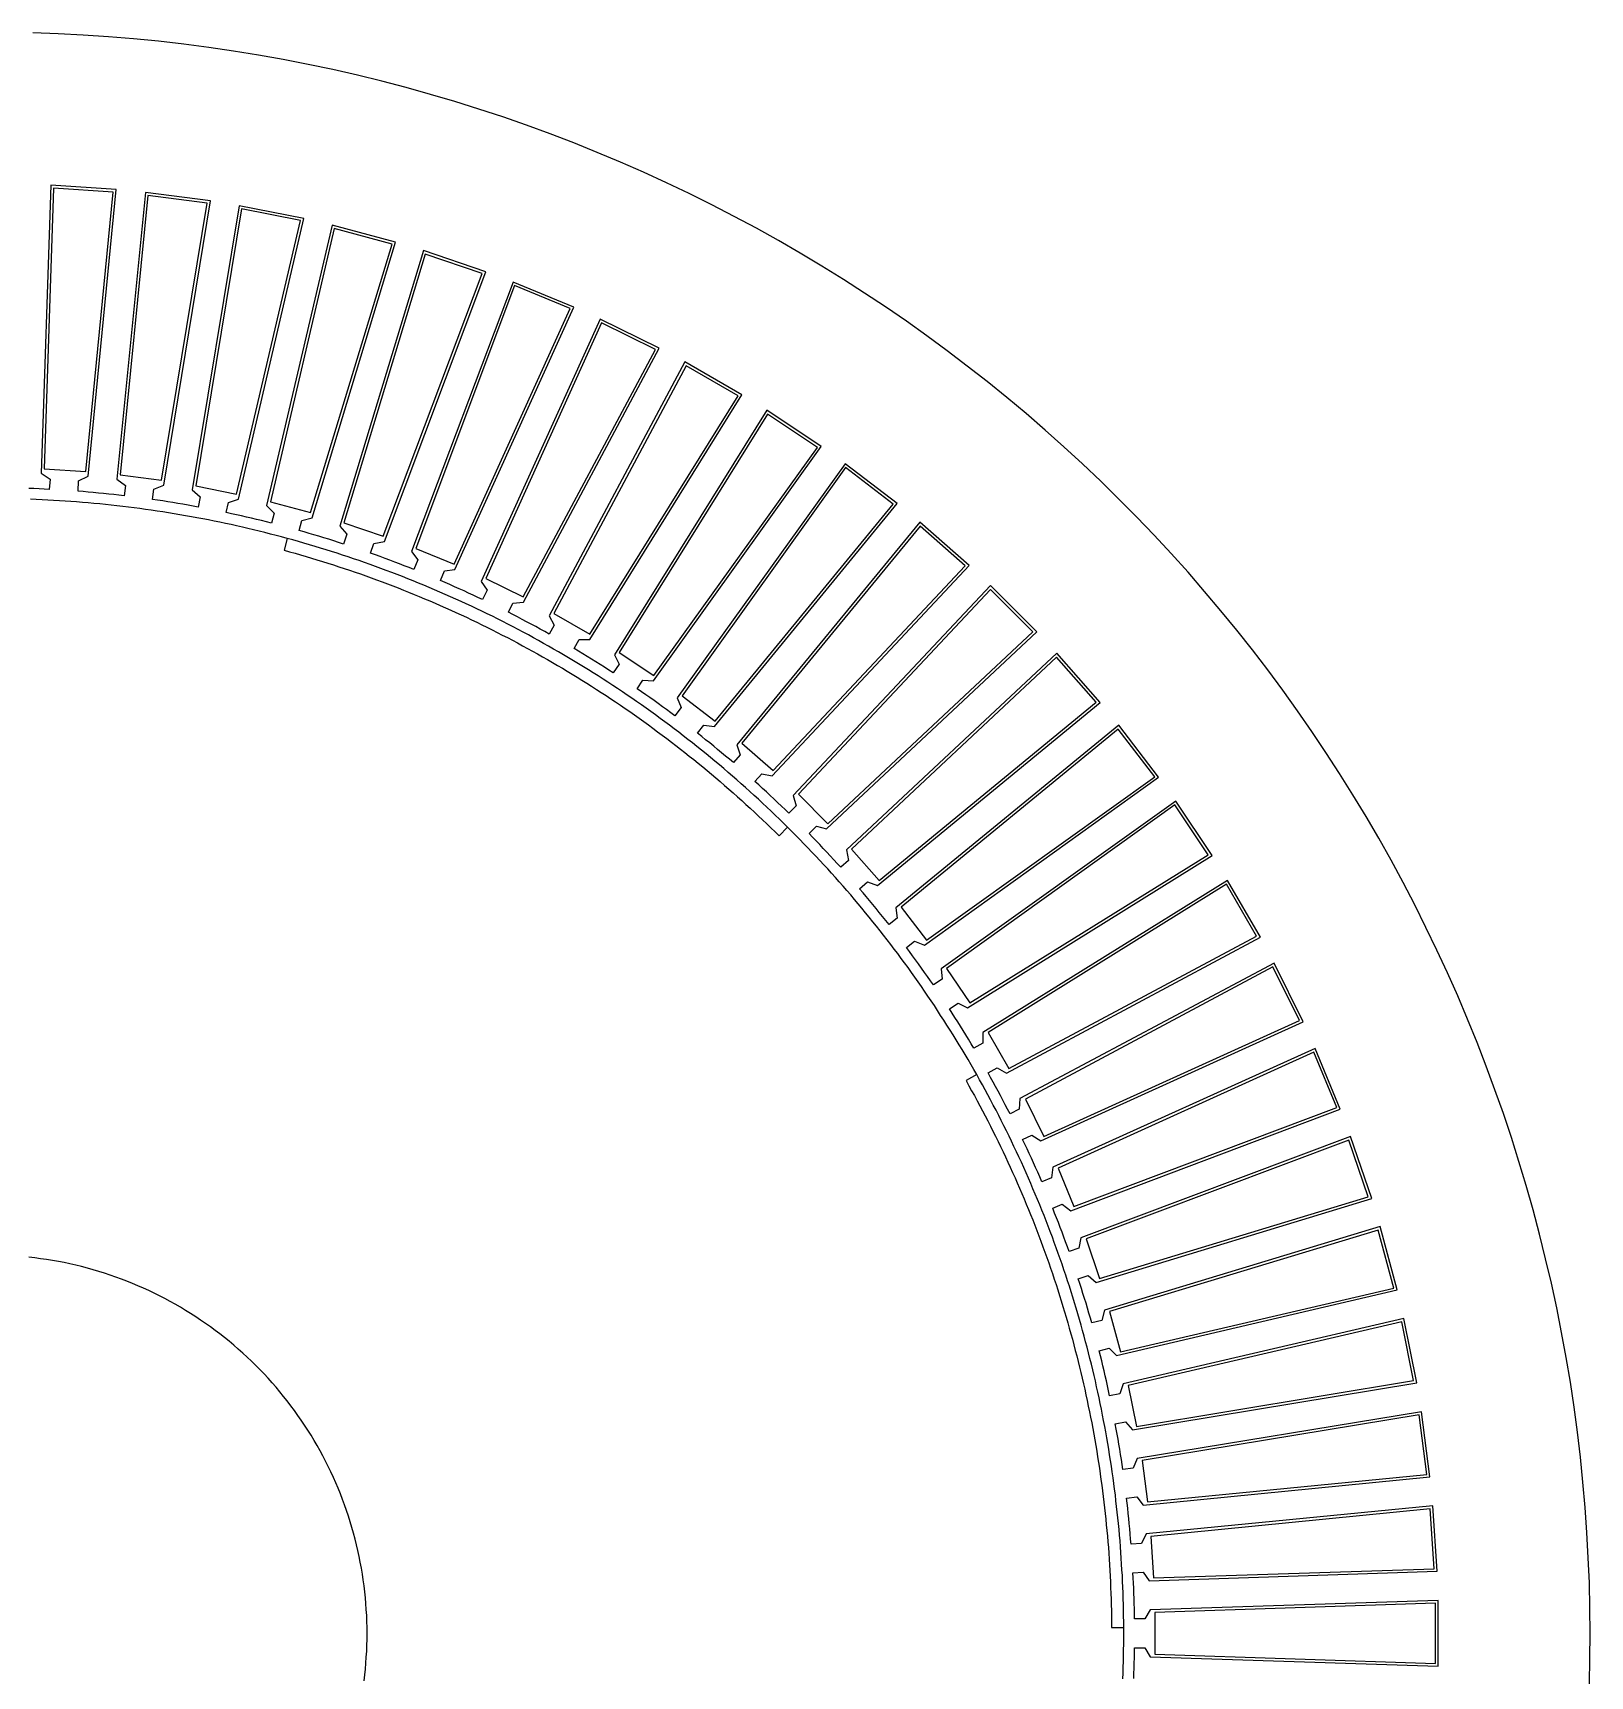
# Model space of a CAD drawing. Header units: metres. Extents: x -174 to 174, y -174 to 174.
# Drawn here: x 4.8 to 173.6, y -4.6 to 173.6 of the extents above; entities that cross this region are included whole.
import ezdxf

# ---------------------------------------------------------------- set-up
doc = ezdxf.new("R2010")
doc.units = ezdxf.units.M

msp = doc.modelspace()

# ---------------------------------------------------------------- linework, layer by layer
at = {"color": 255}
for points in [[(173.63, 0, 0), (173.6, 2.73, 0), (173.54, 5.47, 0), (173.43, 8.2, 0), (173.28, 10.93, 0), (173.09, 13.66, 0), (172.85, 16.38, 0), (172.57, 19.1, 0), (172.25, 21.82, 0), (171.88, 24.52, 0), (171.48, 27.23, 0), (171.03, 29.93, 0), (170.53, 32.61, 0), (170, 35.3, 0), (169.42, 37.97, 0), (168.8, 40.63, 0), (168.14, 43.28, 0), (167.44, 45.93, 0), (166.7, 48.56, 0), (165.91, 51.18, 0), (165.09, 53.78, 0), (164.22, 56.38, 0), (163.31, 58.95, 0), (162.36, 61.52, 0), (161.37, 64.07, 0), (160.34, 66.6, 0), (159.27, 69.12, 0), (158.17, 71.62, 0), (157.02, 74.1, 0), (155.83, 76.56, 0), (154.61, 79.01, 0), (153.34, 81.43, 0), (152.04, 83.84, 0), (150.7, 86.22, 0), (149.33, 88.58, 0), (147.91, 90.92, 0), (146.46, 93.24, 0), (144.98, 95.54, 0), (143.46, 97.81, 0), (141.9, 100.05, 0), (140.3, 102.28, 0), (138.68, 104.47, 0), (137.01, 106.64, 0), (135.32, 108.79, 0), (133.59, 110.9, 0), (131.83, 112.99, 0), (130.03, 115.06, 0), (128.2, 117.09, 0), (126.34, 119.09, 0), (124.45, 121.07, 0), (122.53, 123.01, 0), (120.58, 124.93, 0), (118.6, 126.81, 0), (116.58, 128.66, 0), (114.54, 130.48, 0), (112.47, 132.27, 0), (110.38, 134.02, 0), (108.25, 135.75, 0), (106.1, 137.43, 0), (103.93, 139.09, 0), (101.72, 140.71, 0), (99.49, 142.29, 0), (97.24, 143.84, 0), (94.96, 145.35, 0), (92.66, 146.83, 0), (90.34, 148.27, 0), (87.99, 149.68, 0), (85.63, 151.04, 0), (83.24, 152.37, 0), (80.83, 153.66, 0), (78.4, 154.92, 0), (75.95, 156.13, 0), (73.48, 157.31, 0), (70.99, 158.45, 0), (68.49, 159.55, 0), (65.97, 160.6, 0), (63.43, 161.62, 0), (60.88, 162.6, 0), (58.31, 163.54, 0), (55.73, 164.44, 0), (53.13, 165.3, 0), (50.52, 166.11, 0), (47.9, 166.89, 0), (45.27, 167.62, 0), (42.62, 168.31, 0), (39.97, 168.96, 0), (37.3, 169.57, 0), (34.63, 170.14, 0), (31.94, 170.66, 0), (29.25, 171.14, 0), (26.55, 171.58, 0), (23.85, 171.98, 0), (21.14, 172.33, 0), (18.42, 172.65, 0), (15.7, 172.91, 0), (12.98, 173.14, 0), (10.25, 173.32, 0), (7.52, 173.46, 0), (4.78, 173.56, 0)], [(124.14, -4.9, 0), (124.16, -4.34, 0), (124.18, -3.79, 0), (124.19, -3.23, 0), (124.21, -2.67, 0), (124.22, -2.11, 0), (124.23, -1.56, 0), (125.35, -1.56, 0), (125.92, -2.56, 0), (157.15, -3.56, 0), (157.15, 3.56, 0), (125.92, 2.56, 0), (125.35, 1.56, 0), (124.23, 1.56, 0), (124.22, 2.11, 0), (124.21, 2.67, 0), (124.19, 3.23, 0), (124.18, 3.79, 0), (124.16, 4.34, 0), (124.14, 4.9, 0), (124.12, 5.46, 0), (124.09, 6.01, 0), (124.06, 6.57, 0), (125.18, 6.65, 0), (125.82, 5.68, 0), (157.04, 6.73, 0), (156.58, 13.83, 0), (125.49, 10.79, 0), (124.97, 9.75, 0), (123.86, 9.68, 0), (123.81, 10.23, 0), (123.77, 10.79, 0), (123.72, 11.34, 0), (123.66, 11.9, 0), (123.61, 12.45, 0), (123.55, 13.01, 0), (123.49, 13.56, 0), (123.43, 14.12, 0), (123.37, 14.67, 0), (124.48, 14.82, 0), (125.18, 13.9, 0), (156.26, 16.99, 0), (155.34, 24.04, 0), (124.51, 18.97, 0), (124.07, 17.9, 0), (122.96, 17.76, 0), (122.88, 18.31, 0), (122.8, 18.86, 0), (122.71, 19.41, 0), (122.62, 19.96, 0), (122.53, 20.51, 0), (122.44, 21.06, 0), (122.34, 21.61, 0), (122.24, 22.16, 0), (122.14, 22.71, 0), (123.24, 22.93, 0), (124, 22.06, 0), (154.82, 27.17, 0), (153.43, 34.15, 0), (123, 27.07, 0), (122.63, 25.98, 0), (121.53, 25.76, 0), (121.42, 26.31, 0), (121.3, 26.85, 0), (121.18, 27.4, 0), (121.05, 27.94, 0), (120.93, 28.48, 0), (120.8, 29.02, 0), (120.67, 29.57, 0), (120.53, 30.11, 0), (120.4, 30.65, 0), (121.48, 30.94, 0), (122.29, 30.12, 0), (152.71, 37.24, 0), (150.87, 44.11, 0), (120.97, 35.06, 0), (120.67, 33.94, 0), (119.59, 33.66, 0), (119.44, 34.19, 0), (119.28, 34.73, 0), (119.13, 35.26, 0), (118.97, 35.8, 0), (118.8, 36.33, 0), (118.64, 36.86, 0), (118.47, 37.4, 0), (118.3, 37.93, 0), (118.13, 38.46, 0), (119.19, 38.82, 0), (120.06, 38.06, 0), (149.95, 47.15, 0), (147.66, 53.88, 0), (118.42, 42.9, 0), (118.19, 41.76, 0), (117.13, 41.4, 0), (116.95, 41.93, 0), (116.76, 42.45, 0), (116.56, 42.98, 0), (116.37, 43.5, 0), (116.17, 44.02, 0), (115.98, 44.54, 0), (115.77, 45.06, 0), (115.57, 45.58, 0), (115.36, 46.1, 0), (116.4, 46.53, 0), (117.32, 45.83, 0), (146.54, 56.85, 0), (143.82, 63.42, 0), (115.36, 50.55, 0), (115.21, 49.41, 0), (114.17, 48.98, 0), (113.95, 49.49, 0), (113.73, 50, 0), (113.5, 50.51, 0), (113.28, 51.02, 0), (113.05, 51.53, 0), (112.81, 52.03, 0), (112.58, 52.54, 0), (112.34, 53.04, 0), (112.1, 53.55, 0), (113.11, 54.04, 0), (114.07, 53.4, 0), (142.51, 66.31, 0), (139.37, 72.69, 0), (111.81, 57.99, 0), (111.73, 56.83, 0), (110.73, 56.34, 0), (110.47, 56.84, 0), (110.22, 57.33, 0), (109.96, 57.83, 0), (109.7, 58.32, 0), (109.43, 58.81, 0), (109.17, 59.3, 0), (108.9, 59.79, 0), (108.63, 60.28, 0), (108.36, 60.77, 0), (109.33, 61.32, 0), (110.33, 60.75, 0), (137.87, 75.49, 0), (134.31, 81.65, 0), (107.77, 65.17, 0), (107.77, 64.02, 0), (106.8, 63.46, 0), (106.52, 63.94, 0), (106.23, 64.42, 0), (105.94, 64.89, 0), (105.65, 65.37, 0), (105.35, 65.84, 0), (105.06, 66.31, 0), (104.76, 66.78, 0), (104.46, 67.25, 0), (104.15, 67.72, 0), (105.09, 68.34, 0), (106.12, 67.83, 0), (132.64, 84.35, 0), (128.69, 90.26, 0), (103.28, 72.08, 0), (103.36, 70.93, 0), (102.43, 70.31, 0), (102.11, 70.77, 0), (101.79, 71.23, 0), (101.47, 71.68, 0), (101.15, 72.14, 0), (100.82, 72.59, 0), (100.49, 73.04, 0), (100.17, 73.49, 0), (99.83, 73.94, 0), (99.5, 74.39, 0), (100.39, 75.07, 0), (101.46, 74.63, 0), (126.84, 92.84, 0), (122.51, 98.49, 0), (98.34, 78.68, 0), (98.5, 77.54, 0), (97.61, 76.86, 0), (97.26, 77.3, 0), (96.91, 77.73, 0), (96.56, 78.17, 0), (96.21, 78.6, 0), (95.86, 79.03, 0), (95.5, 79.46, 0), (95.14, 79.89, 0), (94.79, 80.31, 0), (94.42, 80.74, 0), (95.27, 81.48, 0), (96.36, 81.1, 0), (120.49, 100.94, 0), (115.8, 106.29, 0), (92.99, 84.95, 0), (93.21, 83.82, 0), (92.37, 83.08, 0), (92, 83.49, 0), (91.62, 83.9, 0), (91.24, 84.31, 0), (90.87, 84.72, 0), (90.48, 85.13, 0), (90.1, 85.53, 0), (89.72, 85.94, 0), (89.33, 86.34, 0), (88.94, 86.74, 0), (89.73, 87.53, 0), (90.85, 87.23, 0), (113.63, 108.6, 0), (108.6, 113.63, 0), (87.23, 90.85, 0), (87.53, 89.73, 0), (86.74, 88.94, 0), (86.34, 89.33, 0), (85.94, 89.72, 0), (85.53, 90.1, 0), (85.13, 90.48, 0), (84.72, 90.87, 0), (84.31, 91.24, 0), (83.9, 91.62, 0), (83.49, 92, 0), (83.08, 92.37, 0), (83.82, 93.21, 0), (84.95, 92.99, 0), (106.29, 115.8, 0), (100.94, 120.49, 0), (81.1, 96.36, 0), (81.48, 95.27, 0), (80.74, 94.42, 0), (80.31, 94.79, 0), (79.89, 95.14, 0), (79.46, 95.5, 0), (79.03, 95.86, 0), (78.6, 96.21, 0), (78.17, 96.56, 0), (77.73, 96.91, 0), (77.3, 97.26, 0), (76.86, 97.61, 0), (77.54, 98.5, 0), (78.68, 98.34, 0), (98.49, 122.51, 0), (92.84, 126.84, 0), (74.63, 101.46, 0), (75.07, 100.39, 0), (74.39, 99.5, 0), (73.94, 99.83, 0), (73.49, 100.17, 0), (73.04, 100.49, 0), (72.59, 100.82, 0), (72.14, 101.15, 0), (71.68, 101.47, 0), (71.23, 101.79, 0), (70.77, 102.11, 0), (70.31, 102.43, 0), (70.93, 103.36, 0), (72.08, 103.28, 0), (90.26, 128.69, 0), (84.35, 132.64, 0), (67.83, 106.12, 0), (68.34, 105.09, 0), (67.72, 104.15, 0), (67.25, 104.46, 0), (66.78, 104.76, 0), (66.31, 105.06, 0), (65.84, 105.35, 0), (65.37, 105.65, 0), (64.89, 105.94, 0), (64.42, 106.23, 0), (63.94, 106.52, 0), (63.46, 106.8, 0), (64.02, 107.77, 0), (65.17, 107.77, 0), (81.65, 134.31, 0), (75.49, 137.87, 0), (60.75, 110.33, 0), (61.32, 109.33, 0), (60.77, 108.36, 0), (60.28, 108.63, 0), (59.79, 108.9, 0), (59.3, 109.17, 0), (58.81, 109.43, 0), (58.32, 109.7, 0), (57.83, 109.96, 0), (57.33, 110.22, 0), (56.84, 110.47, 0), (56.34, 110.73, 0), (56.83, 111.73, 0), (57.99, 111.81, 0), (72.69, 139.37, 0), (66.31, 142.51, 0), (53.4, 114.07, 0), (54.04, 113.11, 0), (53.55, 112.1, 0), (53.04, 112.34, 0), (52.54, 112.58, 0), (52.03, 112.81, 0), (51.53, 113.05, 0), (51.02, 113.28, 0), (50.51, 113.5, 0), (50, 113.73, 0), (49.49, 113.95, 0), (48.98, 114.17, 0), (49.41, 115.21, 0), (50.55, 115.36, 0), (63.42, 143.82, 0), (56.85, 146.54, 0), (45.83, 117.32, 0), (46.53, 116.4, 0), (46.1, 115.36, 0), (45.58, 115.57, 0), (45.06, 115.77, 0), (44.54, 115.98, 0), (44.02, 116.17, 0), (43.5, 116.37, 0), (42.98, 116.56, 0), (42.45, 116.76, 0), (41.93, 116.95, 0), (41.4, 117.13, 0), (41.76, 118.19, 0), (42.9, 118.42, 0), (53.88, 147.66, 0), (47.15, 149.95, 0), (38.06, 120.06, 0), (38.82, 119.19, 0), (38.46, 118.13, 0), (37.93, 118.3, 0), (37.4, 118.47, 0), (36.86, 118.64, 0), (36.33, 118.8, 0), (35.8, 118.97, 0), (35.26, 119.13, 0), (34.73, 119.28, 0), (34.19, 119.44, 0), (33.66, 119.59, 0), (33.94, 120.67, 0), (35.06, 120.97, 0), (44.11, 150.87, 0), (37.24, 152.71, 0), (30.12, 122.29, 0), (30.94, 121.48, 0), (30.65, 120.4, 0), (30.11, 120.53, 0), (29.57, 120.67, 0), (29.02, 120.8, 0), (28.48, 120.93, 0), (27.94, 121.05, 0), (27.4, 121.18, 0), (26.85, 121.3, 0), (26.31, 121.42, 0), (25.76, 121.53, 0), (25.98, 122.63, 0), (27.07, 123, 0), (34.15, 153.43, 0), (27.17, 154.82, 0), (22.06, 124, 0), (22.93, 123.24, 0), (22.71, 122.14, 0), (22.16, 122.24, 0), (21.61, 122.34, 0), (21.06, 122.44, 0), (20.51, 122.53, 0), (19.96, 122.62, 0), (19.41, 122.71, 0), (18.86, 122.8, 0), (18.31, 122.88, 0), (17.76, 122.96, 0), (17.9, 124.07, 0), (18.97, 124.51, 0), (24.04, 155.34, 0), (16.99, 156.26, 0), (13.9, 125.18, 0), (14.82, 124.48, 0), (14.67, 123.37, 0), (14.12, 123.43, 0), (13.56, 123.49, 0), (13.01, 123.55, 0), (12.45, 123.61, 0), (11.9, 123.66, 0), (11.34, 123.72, 0), (10.79, 123.77, 0), (10.23, 123.81, 0), (9.68, 123.86, 0), (9.75, 124.97, 0), (10.79, 125.49, 0), (13.83, 156.58, 0), (6.73, 157.04, 0), (5.68, 125.82, 0), (6.65, 125.18, 0), (6.57, 124.06, 0), (6.01, 124.09, 0), (5.46, 124.12, 0), (4.9, 124.14, 0), (4.34, 124.16, 0)], [(10.52, 126, 0), (13.51, 156.3, 0), (7.01, 156.72, 0), (6.02, 126.3, 0), (10.52, 126, 0)], [(18.74, 125.05, 0), (23.7, 155.08, 0), (17.24, 155.93, 0), (14.26, 125.64, 0), (18.74, 125.05, 0)], [(26.88, 123.55, 0), (33.79, 153.2, 0), (27.41, 154.47, 0), (22.45, 124.43, 0), (26.88, 123.55, 0)], [(34.9, 121.53, 0), (43.74, 150.66, 0), (37.45, 152.34, 0), (30.54, 122.7, 0), (34.9, 121.53, 0)], [(42.77, 118.99, 0), (53.5, 147.47, 0), (47.33, 149.57, 0), (38.5, 120.44, 0), (42.77, 118.99, 0)], [(50.46, 115.94, 0), (63.03, 143.66, 0), (57.01, 146.15, 0), (46.3, 117.66, 0), (50.46, 115.94, 0)], [(57.94, 112.39, 0), (72.29, 139.23, 0), (66.45, 142.11, 0), (53.89, 114.38, 0), (57.94, 112.39, 0)], [(65.17, 108.36, 0), (81.24, 134.2, 0), (75.6, 137.46, 0), (61.26, 110.61, 0), (65.17, 108.36, 0)], [(72.11, 103.86, 0), (89.85, 128.6, 0), (84.43, 132.22, 0), (68.36, 106.37, 0), (72.11, 103.86, 0)], [(78.75, 98.92, 0), (98.06, 122.45, 0), (92.9, 126.42, 0), (75.17, 101.67, 0), (78.75, 98.92, 0)], [(123.06, 0, 0), (123.06, 0.63, 0), (123.06, 1.25, 0), (123.05, 1.88, 0), (123.04, 2.51, 0), (123.03, 3.14, 0), (123.01, 3.76, 0), (122.99, 4.39, 0), (122.96, 5.02, 0), (122.94, 5.64, 0), (122.91, 6.27, 0), (122.87, 6.9, 0), (122.83, 7.52, 0), (122.79, 8.15, 0), (122.75, 8.77, 0), (122.71, 9.4, 0), (122.66, 10.02, 0), (122.6, 10.65, 0), (122.55, 11.27, 0), (122.49, 11.9, 0), (122.43, 12.52, 0), (122.36, 13.15, 0), (122.29, 13.77, 0), (122.22, 14.39, 0), (122.15, 15.02, 0), (122.07, 15.64, 0), (121.99, 16.26, 0), (121.9, 16.88, 0), (121.81, 17.5, 0), (121.72, 18.12, 0), (121.63, 18.74, 0), (121.53, 19.36, 0), (121.43, 19.98, 0), (121.33, 20.6, 0), (121.22, 21.22, 0), (121.11, 21.84, 0), (121, 22.45, 0), (120.88, 23.07, 0), (120.76, 23.68, 0), (120.64, 24.3, 0), (120.52, 24.91, 0), (120.39, 25.53, 0), (120.26, 26.14, 0), (120.12, 26.75, 0), (119.98, 27.37, 0), (119.84, 27.98, 0), (119.7, 28.59, 0), (119.55, 29.2, 0), (119.4, 29.81, 0), (119.25, 30.41, 0), (119.09, 31.02, 0), (118.93, 31.63, 0), (118.77, 32.23, 0), (118.6, 32.84, 0), (118.43, 33.44, 0), (118.26, 34.05, 0), (118.09, 34.65, 0), (117.91, 35.25, 0), (117.73, 35.85, 0), (117.54, 36.45, 0), (117.36, 37.05, 0), (117.17, 37.65, 0), (116.97, 38.24, 0), (116.78, 38.84, 0), (116.58, 39.43, 0), (116.37, 40.03, 0), (116.17, 40.62, 0), (115.96, 41.21, 0), (115.75, 41.8, 0), (115.53, 42.39, 0), (115.32, 42.98, 0), (115.1, 43.57, 0), (114.87, 44.15, 0), (114.65, 44.74, 0), (114.42, 45.32, 0), (114.18, 45.9, 0), (113.95, 46.48, 0), (113.71, 47.06, 0), (113.47, 47.64, 0), (113.22, 48.22, 0), (112.98, 48.8, 0), (112.73, 49.37, 0), (112.47, 49.95, 0), (112.22, 50.52, 0), (111.96, 51.09, 0), (111.7, 51.66, 0), (111.43, 52.23, 0), (111.16, 52.8, 0), (110.89, 53.36, 0), (110.62, 53.93, 0), (110.34, 54.49, 0), (110.07, 55.05, 0), (109.78, 55.61, 0), (109.5, 56.17, 0), (109.21, 56.73, 0), (108.92, 57.28, 0), (108.63, 57.84, 0), (108.33, 58.39, 0), (108.03, 58.94, 0), (107.73, 59.49, 0), (107.43, 60.04, 0), (107.12, 60.59, 0), (106.81, 61.13, 0), (106.5, 61.67, 0), (106.18, 62.22, 0), (105.86, 62.76, 0), (105.54, 63.3, 0), (105.22, 63.83, 0), (104.89, 64.37, 0), (104.56, 64.9, 0), (104.23, 65.43, 0), (103.89, 65.96, 0), (103.56, 66.49, 0), (103.21, 67.02, 0), (102.87, 67.54, 0), (102.53, 68.07, 0), (102.18, 68.59, 0), (101.83, 69.11, 0), (101.47, 69.63, 0), (101.12, 70.14, 0), (100.76, 70.66, 0), (100.4, 71.17, 0), (100.03, 71.68, 0), (99.67, 72.19, 0), (99.3, 72.7, 0), (98.93, 73.2, 0), (98.55, 73.71, 0), (98.17, 74.21, 0), (97.8, 74.71, 0), (97.41, 75.2, 0), (97.03, 75.7, 0), (96.64, 76.19, 0), (96.25, 76.68, 0), (95.86, 77.17, 0), (95.47, 77.66, 0), (95.07, 78.15, 0), (94.67, 78.63, 0), (94.27, 79.11, 0), (93.86, 79.59, 0), (93.46, 80.07, 0), (93.05, 80.54, 0), (92.63, 81.02, 0), (92.22, 81.49, 0), (91.8, 81.96, 0), (91.39, 82.42, 0), (90.96, 82.89, 0), (90.54, 83.35, 0), (90.11, 83.81, 0), (89.69, 84.27, 0), (89.26, 84.73, 0), (88.82, 85.18, 0), (88.39, 85.63, 0), (87.95, 86.08, 0), (87.51, 86.53, 0), (87.07, 86.97, 0), (86.62, 87.42, 0), (86.18, 87.86, 0), (85.73, 88.29, 0), (85.28, 88.73, 0), (84.82, 89.16, 0), (84.37, 89.59, 0), (83.91, 90.02, 0), (83.45, 90.45, 0), (82.99, 90.87, 0), (82.52, 91.3, 0), (82.06, 91.71, 0), (81.59, 92.13, 0), (81.12, 92.55, 0), (80.65, 92.96, 0), (80.17, 93.37, 0), (79.69, 93.78, 0), (79.22, 94.18, 0), (78.73, 94.58, 0), (78.25, 94.98, 0), (77.77, 95.38, 0), (77.28, 95.78, 0), (76.79, 96.17, 0), (76.3, 96.56, 0), (75.81, 96.95, 0), (75.31, 97.33, 0), (74.81, 97.71, 0), (74.31, 98.09, 0), (73.81, 98.47, 0), (73.31, 98.85, 0), (72.81, 99.22, 0), (72.3, 99.59, 0), (71.79, 99.96, 0), (71.28, 100.32, 0), (70.77, 100.68, 0), (70.25, 101.04, 0), (69.74, 101.4, 0), (69.22, 101.75, 0), (68.7, 102.1, 0), (68.18, 102.45, 0), (67.66, 102.8, 0), (67.13, 103.14, 0), (66.61, 103.48, 0), (66.08, 103.82, 0), (65.55, 104.16, 0), (65.02, 104.49, 0), (64.48, 104.82, 0), (63.95, 105.15, 0), (63.41, 105.47, 0), (62.87, 105.79, 0), (62.33, 106.11, 0), (61.79, 106.43, 0), (61.25, 106.74, 0), (60.7, 107.05, 0), (60.16, 107.36, 0), (59.61, 107.67, 0), (59.06, 107.97, 0), (58.51, 108.27, 0), (57.96, 108.56, 0), (57.4, 108.86, 0), (56.85, 109.15, 0), (56.29, 109.44, 0), (55.73, 109.72, 0), (55.17, 110.01, 0), (54.61, 110.29, 0), (54.05, 110.56, 0), (53.48, 110.84, 0), (52.92, 111.11, 0), (52.35, 111.38, 0), (51.78, 111.64, 0), (51.21, 111.9, 0), (50.64, 112.16, 0), (50.07, 112.42, 0), (49.49, 112.67, 0), (48.92, 112.92, 0), (48.34, 113.17, 0), (47.77, 113.42, 0), (47.19, 113.66, 0), (46.61, 113.9, 0), (46.03, 114.13, 0), (45.44, 114.37, 0), (44.86, 114.6, 0), (44.28, 114.82, 0), (43.69, 115.05, 0), (43.1, 115.27, 0), (42.52, 115.49, 0), (41.93, 115.7, 0), (41.34, 115.91, 0), (40.75, 116.12, 0), (40.15, 116.33, 0), (39.56, 116.53, 0), (38.97, 116.73, 0), (38.37, 116.93, 0), (37.77, 117.12, 0), (37.18, 117.32, 0), (36.58, 117.5, 0), (35.98, 117.69, 0), (35.38, 117.87, 0), (34.78, 118.05, 0), (34.17, 118.22, 0), (33.57, 118.4, 0), (32.97, 118.57, 0), (32.36, 118.73, 0), (31.76, 118.9, 0), (31.15, 119.06, 0), (30.54, 119.21, 0), (29.94, 119.37, 0), (29.33, 119.52, 0), (28.72, 119.67, 0), (28.11, 119.81, 0), (27.5, 119.95, 0), (26.88, 120.09, 0), (26.27, 120.23, 0), (25.66, 120.36, 0), (25.05, 120.49, 0), (24.43, 120.62, 0), (23.82, 120.74, 0), (23.2, 120.86, 0), (22.58, 120.97, 0), (21.97, 121.09, 0), (21.35, 121.2, 0), (20.73, 121.31, 0), (20.11, 121.41, 0), (19.49, 121.51, 0), (18.88, 121.61, 0), (18.26, 121.7, 0), (17.63, 121.79, 0), (17.01, 121.88, 0), (16.39, 121.97, 0), (15.77, 122.05, 0), (15.15, 122.13, 0), (14.53, 122.2, 0), (13.9, 122.28, 0), (13.28, 122.35, 0), (12.66, 122.41, 0), (12.03, 122.48, 0), (11.41, 122.54, 0), (10.78, 122.59, 0), (10.16, 122.65, 0), (9.53, 122.7, 0), (8.91, 122.74, 0), (8.28, 122.79, 0), (7.66, 122.83, 0), (7.03, 122.86, 0), (6.4, 122.9, 0), (5.78, 122.93, 0), (5.15, 122.96, 0), (4.52, 122.98, 0)], [(85.05, 93.56, 0), (105.86, 115.78, 0), (100.97, 120.07, 0), (81.66, 96.54, 0), (85.05, 93.56, 0)], [(85.69, 86.48, 0), (86.62, 87.42, 0), (86.18, 87.86, 0), (85.73, 88.29, 0), (85.28, 88.73, 0), (84.82, 89.16, 0), (84.37, 89.59, 0), (83.91, 90.02, 0), (83.45, 90.45, 0), (82.99, 90.87, 0), (82.52, 91.3, 0), (82.06, 91.71, 0), (81.59, 92.13, 0), (81.12, 92.55, 0), (80.65, 92.96, 0), (80.17, 93.37, 0), (79.69, 93.78, 0), (79.22, 94.18, 0), (78.73, 94.58, 0), (78.25, 94.98, 0), (77.77, 95.38, 0), (77.28, 95.78, 0), (76.79, 96.17, 0), (76.3, 96.56, 0), (75.81, 96.95, 0), (75.31, 97.33, 0), (74.81, 97.71, 0), (74.31, 98.09, 0), (73.81, 98.47, 0), (73.31, 98.85, 0), (72.81, 99.22, 0), (72.3, 99.59, 0), (71.79, 99.96, 0), (71.28, 100.32, 0), (70.77, 100.68, 0), (70.25, 101.04, 0), (69.74, 101.4, 0), (69.22, 101.75, 0), (68.7, 102.1, 0), (68.18, 102.45, 0), (67.66, 102.8, 0), (67.13, 103.14, 0), (66.61, 103.48, 0), (66.08, 103.82, 0), (65.55, 104.16, 0), (65.02, 104.49, 0), (64.48, 104.82, 0), (63.95, 105.15, 0), (63.41, 105.47, 0), (62.87, 105.79, 0), (62.33, 106.11, 0), (61.79, 106.43, 0), (61.25, 106.74, 0), (60.7, 107.05, 0), (60.16, 107.36, 0), (59.61, 107.67, 0), (59.06, 107.97, 0), (58.51, 108.27, 0), (57.96, 108.56, 0), (57.4, 108.86, 0), (56.85, 109.15, 0), (56.29, 109.44, 0), (55.73, 109.72, 0), (55.17, 110.01, 0), (54.61, 110.29, 0), (54.05, 110.56, 0), (53.48, 110.84, 0), (52.92, 111.11, 0), (52.35, 111.38, 0), (51.78, 111.64, 0), (51.21, 111.9, 0), (50.64, 112.16, 0), (50.07, 112.42, 0), (49.49, 112.67, 0), (48.92, 112.92, 0), (48.34, 113.17, 0), (47.77, 113.42, 0), (47.19, 113.66, 0), (46.61, 113.9, 0), (46.03, 114.13, 0), (45.44, 114.37, 0), (44.86, 114.6, 0), (44.28, 114.82, 0), (43.69, 115.05, 0), (43.1, 115.27, 0), (42.52, 115.49, 0), (41.93, 115.7, 0), (41.34, 115.91, 0), (40.75, 116.12, 0), (40.15, 116.33, 0), (39.56, 116.53, 0), (38.97, 116.73, 0), (38.37, 116.93, 0), (37.77, 117.12, 0), (37.18, 117.32, 0), (36.58, 117.5, 0), (35.98, 117.69, 0), (35.38, 117.87, 0), (34.78, 118.05, 0), (34.17, 118.22, 0), (33.57, 118.4, 0), (32.97, 118.57, 0), (32.36, 118.73, 0), (32.02, 117.46, 0), (32.61, 117.29, 0), (33.21, 117.13, 0), (33.81, 116.96, 0), (34.4, 116.78, 0), (35, 116.6, 0), (35.59, 116.42, 0), (36.18, 116.24, 0), (36.78, 116.06, 0), (37.37, 115.87, 0), (37.96, 115.67, 0), (38.55, 115.48, 0), (39.13, 115.28, 0), (39.72, 115.08, 0), (40.31, 114.88, 0), (40.89, 114.67, 0), (41.48, 114.46, 0), (42.06, 114.25, 0), (42.64, 114.03, 0), (43.22, 113.81, 0), (43.8, 113.59, 0), (44.38, 113.37, 0), (44.96, 113.14, 0), (45.53, 112.91, 0), (46.11, 112.67, 0), (46.68, 112.44, 0), (47.25, 112.2, 0), (47.82, 111.96, 0), (48.39, 111.71, 0), (48.96, 111.46, 0), (49.53, 111.21, 0), (50.1, 110.96, 0), (50.66, 110.7, 0), (51.23, 110.44, 0), (51.79, 110.18, 0), (52.35, 109.91, 0), (52.91, 109.65, 0), (53.47, 109.37, 0), (54.02, 109.1, 0), (54.58, 108.82, 0), (55.13, 108.54, 0), (55.68, 108.26, 0), (56.24, 107.98, 0), (56.78, 107.69, 0), (57.33, 107.4, 0), (57.88, 107.1, 0), (58.42, 106.81, 0), (58.97, 106.51, 0), (59.51, 106.21, 0), (60.05, 105.9, 0), (60.59, 105.6, 0), (61.13, 105.28, 0), (61.66, 104.97, 0), (62.2, 104.66, 0), (62.73, 104.34, 0), (63.26, 104.02, 0), (63.79, 103.69, 0), (64.32, 103.37, 0), (64.84, 103.04, 0), (65.37, 102.71, 0), (65.89, 102.37, 0), (66.41, 102.03, 0), (66.93, 101.69, 0), (67.45, 101.35, 0), (67.96, 101.01, 0), (68.48, 100.66, 0), (68.99, 100.31, 0), (69.5, 99.96, 0), (70.01, 99.6, 0), (70.52, 99.24, 0), (71.02, 98.88, 0), (71.52, 98.52, 0), (72.02, 98.15, 0), (72.52, 97.78, 0), (73.02, 97.41, 0), (73.52, 97.04, 0), (74.01, 96.66, 0), (74.5, 96.29, 0), (74.99, 95.9, 0), (75.48, 95.52, 0), (75.96, 95.14, 0), (76.45, 94.75, 0), (76.93, 94.36, 0), (77.41, 93.96, 0), (77.89, 93.57, 0), (78.36, 93.17, 0), (78.84, 92.77, 0), (79.31, 92.37, 0), (79.78, 91.96, 0), (80.25, 91.55, 0), (80.71, 91.14, 0), (81.18, 90.73, 0), (81.64, 90.31, 0), (82.1, 89.9, 0), (82.55, 89.48, 0), (83.01, 89.06, 0), (83.46, 88.63, 0), (83.91, 88.21, 0), (84.36, 87.78, 0), (84.81, 87.35, 0), (85.25, 86.91, 0), (85.69, 86.48, 0)], [(90.99, 87.8, 0), (113.21, 108.6, 0), (108.6, 113.21, 0), (87.8, 90.99, 0), (90.99, 87.8, 0)], [(96.54, 81.66, 0), (120.07, 100.97, 0), (115.78, 105.86, 0), (93.56, 85.05, 0), (96.54, 81.66, 0)], [(101.67, 75.17, 0), (126.42, 92.9, 0), (122.45, 98.06, 0), (98.92, 78.75, 0), (101.67, 75.17, 0)], [(106.37, 68.36, 0), (132.22, 84.43, 0), (128.6, 89.85, 0), (103.86, 72.11, 0), (106.37, 68.36, 0)], [(110.61, 61.26, 0), (137.46, 75.6, 0), (134.2, 81.24, 0), (108.36, 65.17, 0), (110.61, 61.26, 0)], [(114.38, 53.89, 0), (142.11, 66.45, 0), (139.23, 72.29, 0), (112.39, 57.94, 0), (114.38, 53.89, 0)], [(117.66, 46.3, 0), (146.15, 57.01, 0), (143.66, 63.03, 0), (115.94, 50.46, 0), (117.66, 46.3, 0)], [(121.74, 0.62, 0), (123.06, 0.63, 0), (123.06, 1.25, 0), (123.05, 1.88, 0), (123.04, 2.51, 0), (123.03, 3.14, 0), (123.01, 3.76, 0), (122.99, 4.39, 0), (122.96, 5.02, 0), (122.94, 5.64, 0), (122.91, 6.27, 0), (122.87, 6.9, 0), (122.83, 7.52, 0), (122.79, 8.15, 0), (122.75, 8.77, 0), (122.71, 9.4, 0), (122.66, 10.02, 0), (122.6, 10.65, 0), (122.55, 11.27, 0), (122.49, 11.9, 0), (122.43, 12.52, 0), (122.36, 13.15, 0), (122.29, 13.77, 0), (122.22, 14.39, 0), (122.15, 15.02, 0), (122.07, 15.64, 0), (121.99, 16.26, 0), (121.9, 16.88, 0), (121.81, 17.5, 0), (121.72, 18.12, 0), (121.63, 18.74, 0), (121.53, 19.36, 0), (121.43, 19.98, 0), (121.33, 20.6, 0), (121.22, 21.22, 0), (121.11, 21.84, 0), (121, 22.45, 0), (120.88, 23.07, 0), (120.76, 23.68, 0), (120.64, 24.3, 0), (120.52, 24.91, 0), (120.39, 25.53, 0), (120.26, 26.14, 0), (120.12, 26.75, 0), (119.98, 27.37, 0), (119.84, 27.98, 0), (119.7, 28.59, 0), (119.55, 29.2, 0), (119.4, 29.81, 0), (119.25, 30.41, 0), (119.09, 31.02, 0), (118.93, 31.63, 0), (118.77, 32.23, 0), (118.6, 32.84, 0), (118.43, 33.44, 0), (118.26, 34.05, 0), (118.09, 34.65, 0), (117.91, 35.25, 0), (117.73, 35.85, 0), (117.54, 36.45, 0), (117.36, 37.05, 0), (117.17, 37.65, 0), (116.97, 38.24, 0), (116.78, 38.84, 0), (116.58, 39.43, 0), (116.37, 40.03, 0), (116.17, 40.62, 0), (115.96, 41.21, 0), (115.75, 41.8, 0), (115.53, 42.39, 0), (115.32, 42.98, 0), (115.1, 43.57, 0), (114.87, 44.15, 0), (114.65, 44.74, 0), (114.42, 45.32, 0), (114.18, 45.9, 0), (113.95, 46.48, 0), (113.71, 47.06, 0), (113.47, 47.64, 0), (113.22, 48.22, 0), (112.98, 48.8, 0), (112.73, 49.37, 0), (112.47, 49.95, 0), (112.22, 50.52, 0), (111.96, 51.09, 0), (111.7, 51.66, 0), (111.43, 52.23, 0), (111.16, 52.8, 0), (110.89, 53.36, 0), (110.62, 53.93, 0), (110.34, 54.49, 0), (110.07, 55.05, 0), (109.78, 55.61, 0), (109.5, 56.17, 0), (109.21, 56.73, 0), (108.92, 57.28, 0), (108.63, 57.84, 0), (108.33, 58.39, 0), (108.03, 58.94, 0), (107.73, 59.49, 0), (107.43, 60.04, 0), (107.12, 60.59, 0), (105.97, 59.94, 0), (106.27, 59.39, 0), (106.57, 58.85, 0), (106.87, 58.31, 0), (107.17, 57.76, 0), (107.46, 57.22, 0), (107.75, 56.67, 0), (108.04, 56.12, 0), (108.32, 55.57, 0), (108.6, 55.01, 0), (108.88, 54.46, 0), (109.16, 53.9, 0), (109.43, 53.35, 0), (109.7, 52.79, 0), (109.97, 52.23, 0), (110.24, 51.67, 0), (110.5, 51.1, 0), (110.76, 50.54, 0), (111.01, 49.98, 0), (111.27, 49.41, 0), (111.52, 48.84, 0), (111.76, 48.27, 0), (112.01, 47.7, 0), (112.25, 47.13, 0), (112.49, 46.56, 0), (112.72, 45.98, 0), (112.96, 45.41, 0), (113.19, 44.83, 0), (113.41, 44.26, 0), (113.64, 43.68, 0), (113.86, 43.1, 0), (114.08, 42.52, 0), (114.29, 41.93, 0), (114.51, 41.35, 0), (114.71, 40.77, 0), (114.92, 40.18, 0), (115.12, 39.6, 0), (115.32, 39.01, 0), (115.52, 38.42, 0), (115.72, 37.83, 0), (115.91, 37.24, 0), (116.1, 36.65, 0), (116.28, 36.06, 0), (116.46, 35.46, 0), (116.64, 34.87, 0), (116.82, 34.28, 0), (116.99, 33.68, 0), (117.16, 33.08, 0), (117.33, 32.49, 0), (117.49, 31.89, 0), (117.65, 31.29, 0), (117.81, 30.69, 0), (117.97, 30.09, 0), (118.12, 29.49, 0), (118.27, 28.88, 0), (118.41, 28.28, 0), (118.56, 27.68, 0), (118.7, 27.07, 0), (118.83, 26.47, 0), (118.96, 25.86, 0), (119.1, 25.25, 0), (119.22, 24.65, 0), (119.35, 24.04, 0), (119.47, 23.43, 0), (119.59, 22.82, 0), (119.7, 22.21, 0), (119.81, 21.6, 0), (119.92, 20.99, 0), (120.03, 20.38, 0), (120.13, 19.77, 0), (120.23, 19.15, 0), (120.32, 18.54, 0), (120.42, 17.93, 0), (120.51, 17.31, 0), (120.59, 16.7, 0), (120.68, 16.08, 0), (120.76, 15.47, 0), (120.83, 14.85, 0), (120.91, 14.24, 0), (120.98, 13.62, 0), (121.05, 13, 0), (121.11, 12.39, 0), (121.17, 11.77, 0), (121.23, 11.15, 0), (121.29, 10.53, 0), (121.34, 9.92, 0), (121.39, 9.3, 0), (121.43, 8.68, 0), (121.48, 8.06, 0), (121.52, 7.44, 0), (121.55, 6.82, 0), (121.59, 6.2, 0), (121.62, 5.58, 0), (121.64, 4.96, 0), (121.67, 4.34, 0), (121.69, 3.72, 0), (121.7, 3.1, 0), (121.72, 2.48, 0), (121.73, 1.86, 0), (121.74, 1.24, 0), (121.74, 0.62, 0)], [(120.44, 38.5, 0), (149.57, 47.33, 0), (147.47, 53.5, 0), (118.99, 42.77, 0), (120.44, 38.5, 0)], [(122.7, 30.54, 0), (152.34, 37.45, 0), (150.66, 43.74, 0), (121.53, 34.9, 0), (122.7, 30.54, 0)], [(41.02, 0, 0), (41.02, 0.65, 0), (41, 1.29, 0), (40.98, 1.94, 0), (40.94, 2.58, 0), (40.89, 3.23, 0), (40.84, 3.87, 0), (40.77, 4.51, 0), (40.7, 5.15, 0), (40.61, 5.79, 0), (40.51, 6.43, 0), (40.41, 7.07, 0), (40.29, 7.71, 0), (40.17, 8.34, 0), (40.03, 8.97, 0), (39.88, 9.6, 0), (39.73, 10.23, 0), (39.56, 10.85, 0), (39.38, 11.47, 0), (39.2, 12.09, 0), (39, 12.71, 0), (38.8, 13.32, 0), (38.58, 13.93, 0), (38.36, 14.53, 0), (38.13, 15.14, 0), (37.88, 15.74, 0), (37.63, 16.33, 0), (37.37, 16.92, 0), (37.1, 17.51, 0), (36.82, 18.09, 0), (36.53, 18.67, 0), (36.23, 19.24, 0), (35.92, 19.81, 0), (35.61, 20.37, 0), (35.28, 20.93, 0), (34.95, 21.48, 0), (34.6, 22.03, 0), (34.25, 22.57, 0), (33.89, 23.11, 0), (33.53, 23.64, 0), (33.15, 24.16, 0), (32.76, 24.68, 0), (32.37, 25.2, 0), (31.97, 25.7, 0), (31.56, 26.2, 0), (31.15, 26.7, 0), (30.72, 27.18, 0), (30.29, 27.66, 0), (29.85, 28.14, 0), (29.4, 28.6, 0), (28.95, 29.06, 0), (28.49, 29.52, 0), (28.02, 29.96, 0), (27.54, 30.4, 0), (27.06, 30.83, 0), (26.57, 31.25, 0), (26.08, 31.67, 0), (25.58, 32.07, 0), (25.07, 32.47, 0), (24.55, 32.86, 0), (24.03, 33.24, 0), (23.51, 33.62, 0), (22.97, 33.98, 0), (22.44, 34.34, 0), (21.89, 34.69, 0), (21.34, 35.03, 0), (20.79, 35.36, 0), (20.23, 35.69, 0), (19.67, 36, 0), (19.1, 36.31, 0), (18.52, 36.6, 0), (17.94, 36.89, 0), (17.36, 37.17, 0), (16.77, 37.44, 0), (16.18, 37.7, 0), (15.59, 37.95, 0), (14.99, 38.19, 0), (14.38, 38.42, 0), (13.78, 38.64, 0), (13.17, 38.85, 0), (12.55, 39.05, 0), (11.94, 39.25, 0), (11.32, 39.43, 0), (10.7, 39.6, 0), (10.07, 39.77, 0), (9.44, 39.92, 0), (8.81, 40.06, 0), (8.18, 40.2, 0), (7.55, 40.32, 0), (6.91, 40.44, 0), (6.27, 40.54, 0), (5.63, 40.63, 0), (4.99, 40.72, 0), (4.35, 40.79, 0)], [(124.43, 22.45, 0), (154.47, 27.41, 0), (153.2, 33.79, 0), (123.55, 26.88, 0), (124.43, 22.45, 0)], [(125.64, 14.26, 0), (155.93, 17.24, 0), (155.08, 23.7, 0), (125.05, 18.74, 0), (125.64, 14.26, 0)], [(126.3, 6.02, 0), (156.72, 7.01, 0), (156.3, 13.51, 0), (126, 10.52, 0), (126.3, 6.02, 0)], [(126.42, -2.26, 0), (156.85, -3.26, 0), (156.85, 3.26, 0), (126.42, 2.26, 0), (126.42, -2.26, 0)], [(122.97, -4.93, 0), (122.99, -4.3, 0), (123.01, -3.67, 0), (123.03, -3.04, 0), (123.04, -2.42, 0), (123.05, -1.79, 0), (123.06, -1.16, 0), (123.06, -0.54, 0), (123.06, 0, 0)], [(40.7, -5.15, 0), (40.77, -4.51, 0), (40.84, -3.87, 0), (40.89, -3.23, 0), (40.94, -2.58, 0), (40.98, -1.94, 0), (41, -1.29, 0), (41.02, -0.65, 0), (41.02, 0, 0)], [(173.54, -5.47, 0), (173.6, -2.73, 0), (173.63, 0, 0)]]:
    msp.add_polyline3d(points, dxfattribs=at)

doc.saveas('drawing.dxf')
